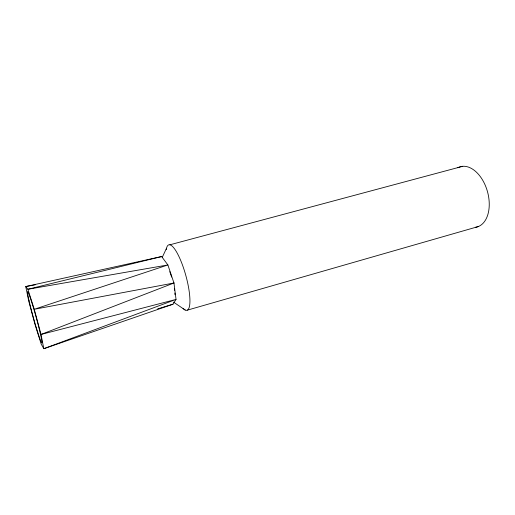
<?xml version="1.0" encoding="UTF-8"?>
<svg xmlns="http://www.w3.org/2000/svg" width="515" height="515" viewBox="0 0 515 515"><rect width="100%" height="100%" fill="white"/><g stroke="black" fill="none" stroke-linecap="round" stroke-linejoin="round"><path stroke-width="0.77" d="M162.251 257.365L166.5 248.262M172.969 304.217L176.04 299.415L173.961 282.993L167.884 264.955L161.633 256.541L25.75 286.546L28.808 301.378L35.084 324.733L41.219 344.155L43.814 348.694L172.969 304.217L157.648 308.865M187.441 310.12L478.152 226.606M169.86 244.805L462.74 166.306M161.633 256.541L27.874 289.269L25.75 286.546L35.207 284.821M173.561 302.144L185.22 310.043M166.229 249.633A33.964 8.163 74.5 0 1 185.464 274.199A33.964 8.163 74.5 0 1 183.095 308.414M169.783 271.675A21.72 4.925 74.5 0 1 171.598 277.051M174.34 288.87A21.72 4.925 74.5 0 1 174.546 290.318M174.843 293.029A21.72 4.925 74.5 0 1 174.939 294.747M457.848 167.716A31.261 19.48 74.5 0 1 487.28 190.936A31.261 19.48 74.5 0 1 475.326 227.315M173.961 282.993L41.026 334.454L43.814 348.694L176.04 299.415L41.026 334.454L34.273 309.277L27.874 289.269L167.884 264.955L34.273 309.277L173.961 282.993M29.046 300.683A26.593 1.378 74.5 0 0 41.458 342.514A26.593 1.378 74.5 0 0 33.713 308.736A26.593 1.378 74.5 0 0 29.046 300.683"/></g></svg>
